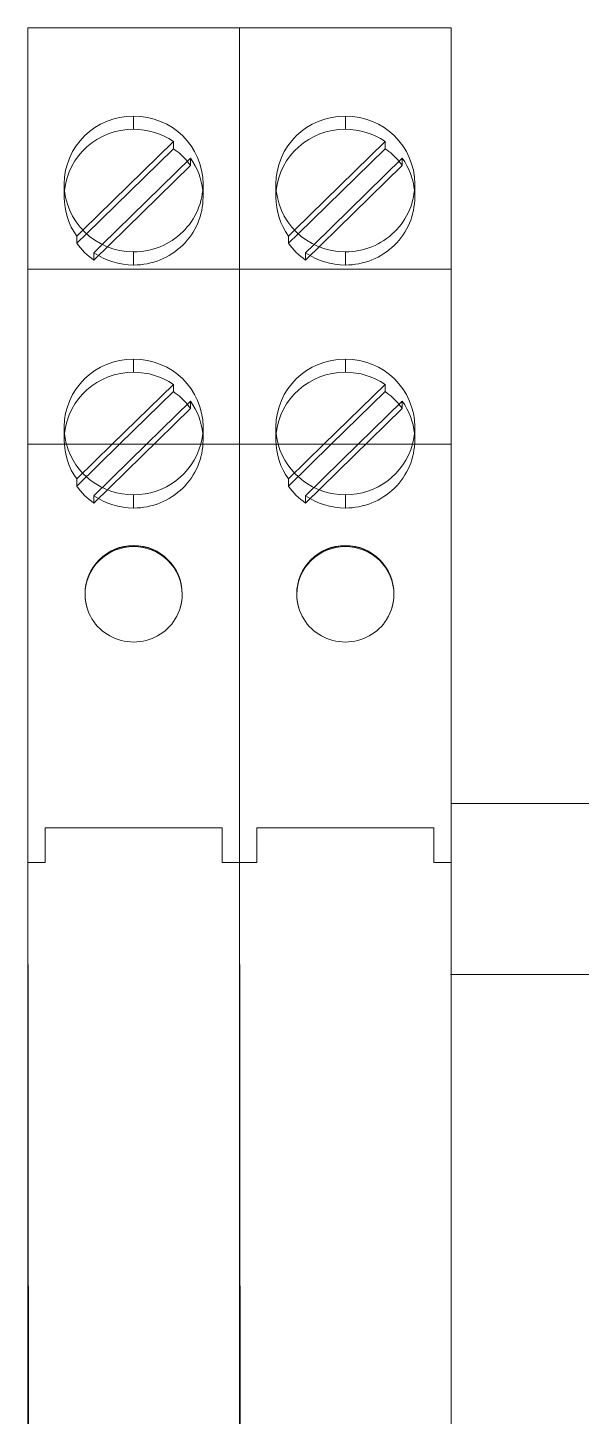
# Model space of a CAD drawing. Header units: millimetres. Extents: x 1359 to 3577, y 1336 to 3557.
# Drawn here: x 3059.25 to 3075.2, y 2521.56 to 2561.56 of the extents above; entities that cross this region are included whole.
import ezdxf

# ---------------------------------------------------------------- set-up
doc = ezdxf.new("R2010")
doc.units = ezdxf.units.MM
doc.layers.add('000-PI-Oprema', color=30, linetype='Continuous', lineweight=5)
doc.layers.add('002-PI-Kabelska kanalica', color=150, linetype='Continuous')

msp = doc.modelspace()

# ---------------------------------------------------------------- linework, layer by layer
at = {"layer": '000-PI-Oprema', "color": 0, "linetype": 'ByBlock', "lineweight": 0}
for p, q in [((3059.252, 2561.556), (3065.352, 2561.556)), ((3059.252, 2555.101), (3059.252, 2561.556)), ((3059.252, 2561.556), (3059.252, 2561.556)), ((3059.252, 2561.556), (3059.252, 2561.556)), ((3059.252, 2561.556), (3065.352, 2561.556)), ((3059.252, 2555.101), (3059.252, 2561.556)), ((3059.252, 2561.556), (3059.252, 2561.556)), ((3059.252, 2561.556), (3059.252, 2561.556)), ((3065.352, 2561.556), (3065.352, 2561.556)), ((3065.352, 2561.556), (3065.352, 2561.556)), ((3065.352, 2561.556), (3065.352, 2561.556)), ((3065.352, 2555.101), (3065.352, 2561.556)), ((3065.352, 2561.556), (3065.352, 2561.556)), ((3065.352, 2561.556), (3065.352, 2561.556)), ((3065.352, 2561.556), (3065.352, 2561.556)), ((3065.352, 2555.101), (3065.352, 2561.556)), ((3065.352, 2561.556), (3071.452, 2561.556)), ((3065.352, 2555.101), (3065.352, 2561.556)), ((3065.352, 2561.556), (3065.352, 2561.556)), ((3065.352, 2561.556), (3065.352, 2561.556)), ((3065.352, 2561.556), (3065.352, 2561.556)), ((3065.352, 2561.556), (3071.452, 2561.556)), ((3065.352, 2555.101), (3065.352, 2561.556)), ((3065.352, 2561.556), (3065.352, 2561.556)), ((3065.352, 2561.556), (3065.352, 2561.556)), ((3065.352, 2561.556), (3065.352, 2561.556)), ((3071.452, 2561.556), (3071.452, 2561.556)), ((3071.452, 2561.556), (3071.452, 2561.556)), ((3071.452, 2561.556), (3071.452, 2561.556)), ((3071.452, 2555.101), (3071.452, 2561.556)), ((3071.452, 2561.556), (3071.452, 2561.556)), ((3071.452, 2561.556), (3071.452, 2561.556)), ((3071.452, 2561.556), (3071.452, 2561.556)), ((3071.452, 2555.101), (3071.452, 2561.556)), ((3065.352, 2560.711), (3065.352, 2561.156)), ((3065.352, 2560.711), (3065.352, 2561.156)), ((3071.452, 2560.711), (3071.452, 2561.156)), ((3071.452, 2560.711), (3071.452, 2561.156)), ((3059.252, 2560.056), (3059.252, 2560.056)), ((3059.252, 2560.056), (3059.252, 2560.056)), ((3065.352, 2560.056), (3065.352, 2560.056)), ((3065.352, 2560.056), (3065.352, 2560.056)), ((3062.302, 2559.013), (3062.302, 2558.634)), ((3065.352, 2557.993), (3065.352, 2558.869)), ((3065.352, 2557.993), (3065.352, 2558.869)), ((3068.402, 2559.013), (3068.402, 2558.634)), ((3071.452, 2557.993), (3071.452, 2558.869)), ((3071.452, 2557.993), (3071.452, 2558.869)), ((3063.447, 2558.281), (3060.835, 2555.727)), ((3060.941, 2555.623), (3063.447, 2558.073)), ((3063.447, 2558.281), (3063.447, 2558.073)), ((3069.547, 2558.281), (3066.935, 2555.727)), ((3067.041, 2555.623), (3069.547, 2558.073)), ((3069.547, 2558.281), (3069.547, 2558.073)), ((3061.4, 2555.311), (3063.942, 2557.797)), ((3063.942, 2557.797), (3063.942, 2557.589)), ((3067.5, 2555.311), (3070.042, 2557.797)), ((3070.042, 2557.797), (3070.042, 2557.589)), ((3063.942, 2557.589), (3061.157, 2554.865)), ((3070.042, 2557.589), (3067.257, 2554.865)), ((3060.302, 2556.677), (3060.302, 2557.057)), ((3064.302, 2556.677), (3064.302, 2557.057)), ((3066.402, 2556.677), (3066.402, 2557.057)), ((3070.402, 2556.677), (3070.402, 2557.057)), ((3060.835, 2555.727), (3060.662, 2555.557)), ((3060.662, 2555.35), (3060.941, 2555.623)), ((3066.935, 2555.727), (3066.762, 2555.557)), ((3066.762, 2555.35), (3067.041, 2555.623)), ((3060.662, 2555.557), (3060.662, 2555.35)), ((3061.157, 2555.073), (3061.4, 2555.311)), ((3066.762, 2555.557), (3066.762, 2555.35)), ((3067.257, 2555.073), (3067.5, 2555.311)), ((3059.252, 2554.556), (3059.252, 2555.101)), ((3059.252, 2554.556), (3059.252, 2555.101)), ((3061.157, 2555.073), (3061.157, 2554.865)), ((3062.302, 2555.101), (3062.302, 2554.721)), ((3065.352, 2554.556), (3065.352, 2555.101)), ((3065.352, 2554.556), (3065.352, 2555.101)), ((3065.352, 2554.556), (3065.352, 2555.101)), ((3065.352, 2554.556), (3065.352, 2555.101)), ((3067.257, 2555.073), (3067.257, 2554.865)), ((3068.402, 2555.101), (3068.402, 2554.721)), ((3071.452, 2554.556), (3071.452, 2555.101)), ((3071.452, 2554.556), (3071.452, 2555.101)), ((3059.252, 2554.605), (3065.352, 2554.605)), ((3059.252, 2554.556), (3059.252, 2554.556)), ((3059.252, 2554.556), (3059.252, 2549.556)), ((3059.252, 2554.556), (3059.252, 2554.556)), ((3059.252, 2554.556), (3059.252, 2549.556)), ((3065.352, 2554.605), (3071.452, 2554.605)), ((3065.352, 2554.556), (3065.352, 2554.556)), ((3065.352, 2549.556), (3065.352, 2554.556)), ((3065.352, 2554.556), (3065.352, 2554.556)), ((3065.352, 2549.556), (3065.352, 2554.556)), ((3065.352, 2554.556), (3065.352, 2554.556)), ((3065.352, 2554.556), (3065.352, 2549.556)), ((3065.352, 2554.556), (3065.352, 2554.556)), ((3065.352, 2554.556), (3065.352, 2549.556)), ((3071.452, 2554.556), (3071.452, 2554.556)), ((3071.452, 2549.556), (3071.452, 2554.556)), ((3071.452, 2554.556), (3071.452, 2554.556)), ((3071.452, 2549.556), (3071.452, 2554.556)), ((3062.302, 2552.013), (3062.302, 2551.634)), ((3068.402, 2552.013), (3068.402, 2551.634)), ((3065.352, 2550.993), (3065.352, 2551.865)), ((3065.352, 2550.993), (3065.352, 2551.865)), ((3071.452, 2550.993), (3071.452, 2551.865)), ((3071.452, 2550.993), (3071.452, 2551.865)), ((3063.447, 2551.281), (3061.683, 2549.556)), ((3063.447, 2551.281), (3063.447, 2551.073)), ((3069.547, 2551.281), (3067.783, 2549.556)), ((3069.547, 2551.281), (3069.547, 2551.073)), ((3061.896, 2549.556), (3063.447, 2551.073)), ((3067.996, 2549.556), (3069.547, 2551.073)), ((3063.942, 2550.589), (3061.157, 2547.865)), ((3062.673, 2549.556), (3063.942, 2550.797)), ((3063.942, 2550.797), (3063.942, 2550.589)), ((3070.042, 2550.589), (3067.257, 2547.865)), ((3068.773, 2549.556), (3070.042, 2550.797)), ((3070.042, 2550.797), (3070.042, 2550.589)), ((3060.302, 2549.677), (3060.302, 2550.057)), ((3064.302, 2549.677), (3064.302, 2550.057)), ((3066.402, 2549.677), (3066.402, 2550.057)), ((3070.402, 2549.677), (3070.402, 2550.057)), ((3059.252, 2549.556), (3065.352, 2549.556)), ((3059.252, 2539.206), (3059.252, 2549.556)), ((3059.252, 2549.556), (3059.252, 2549.556)), ((3059.252, 2539.206), (3059.252, 2549.556)), ((3059.252, 2549.556), (3059.252, 2549.556)), ((3060.662, 2548.35), (3061.896, 2549.556)), ((3061.683, 2549.556), (3060.662, 2548.557)), ((3061.157, 2548.073), (3062.673, 2549.556)), ((3065.352, 2549.556), (3065.352, 2549.556)), ((3065.352, 2539.206), (3065.352, 2549.556)), ((3065.352, 2549.556), (3065.352, 2549.556)), ((3065.352, 2539.206), (3065.352, 2549.556)), ((3065.352, 2549.556), (3071.452, 2549.556)), ((3065.352, 2539.206), (3065.352, 2549.556)), ((3065.352, 2549.556), (3065.352, 2549.556)), ((3065.352, 2539.206), (3065.352, 2549.556)), ((3065.352, 2549.556), (3065.352, 2549.556)), ((3066.762, 2548.35), (3067.996, 2549.556)), ((3067.783, 2549.556), (3066.762, 2548.557)), ((3067.257, 2548.073), (3068.773, 2549.556)), ((3071.452, 2549.556), (3071.452, 2549.556)), ((3071.452, 2539.206), (3071.452, 2549.556)), ((3071.452, 2549.556), (3071.452, 2549.556)), ((3071.452, 2539.206), (3071.452, 2549.556)), ((3060.662, 2548.557), (3060.662, 2548.35)), ((3066.762, 2548.557), (3066.762, 2548.35)), ((3061.157, 2548.073), (3061.157, 2547.865)), ((3062.302, 2548.101), (3062.302, 2547.721)), ((3067.257, 2548.073), (3067.257, 2547.865)), ((3068.402, 2548.101), (3068.402, 2547.721)), ((3060.902, 2545.233), (3060.902, 2545.242)), ((3063.702, 2545.233), (3063.702, 2545.242)), ((3067.002, 2545.233), (3067.002, 2545.242)), ((3069.802, 2545.233), (3069.802, 2545.242)), ((3059.277, 2513.005), (3059.252, 2539.206)), ((3059.277, 2513.005), (3059.252, 2539.206)), ((3065.352, 2537.506), (3065.352, 2539.206)), ((3065.352, 2537.506), (3065.352, 2539.206)), ((3065.377, 2513.005), (3065.352, 2539.206)), ((3065.377, 2513.005), (3065.352, 2539.206)), ((3071.452, 2537.506), (3071.452, 2539.206)), ((3071.452, 2537.506), (3071.452, 2539.206)), ((3059.252, 2538.556), (3059.252, 2538.556)), ((3059.252, 2538.556), (3059.252, 2538.556)), ((3059.752, 2538.506), (3064.852, 2538.506)), ((3059.752, 2538.506), (3059.752, 2538.506)), ((3059.752, 2538.506), (3059.752, 2537.506)), ((3064.852, 2538.506), (3064.852, 2538.506)), ((3064.852, 2538.506), (3064.852, 2537.506)), ((3065.352, 2538.556), (3065.352, 2538.556)), ((3065.352, 2538.556), (3065.352, 2538.556)), ((3065.352, 2538.556), (3065.352, 2538.556)), ((3065.352, 2538.556), (3065.352, 2538.556)), ((3065.852, 2538.506), (3070.952, 2538.506)), ((3065.852, 2538.506), (3065.852, 2538.506)), ((3065.852, 2538.506), (3065.852, 2537.506)), ((3070.952, 2538.506), (3070.952, 2538.506)), ((3070.952, 2538.506), (3070.952, 2537.506)), ((3071.452, 2538.556), (3071.452, 2538.556)), ((3071.452, 2538.556), (3071.452, 2538.556)), ((3059.252, 2537.756), (3059.252, 2537.756)), ((3059.252, 2537.756), (3059.252, 2537.756)), ((3065.352, 2537.756), (3065.352, 2537.756)), ((3065.352, 2537.756), (3065.352, 2537.756)), ((3065.352, 2537.756), (3065.352, 2537.756)), ((3065.352, 2537.756), (3065.352, 2537.756)), ((3071.452, 2537.756), (3071.452, 2537.756)), ((3071.452, 2537.756), (3071.452, 2537.756)), ((3059.252, 2537.506), (3059.252, 2511.206)), ((3059.252, 2537.506), (3059.252, 2511.206)), ((3059.252, 2537.506), (3059.252, 2537.506)), ((3059.752, 2537.506), (3059.252, 2537.506)), ((3059.252, 2537.506), (3059.252, 2537.506)), ((3059.752, 2537.506), (3059.752, 2537.506)), ((3064.852, 2537.506), (3064.852, 2537.506)), ((3065.352, 2537.506), (3064.852, 2537.506)), ((3065.352, 2537.506), (3065.352, 2537.506)), ((3065.352, 2537.506), (3065.352, 2511.206)), ((3065.352, 2537.506), (3065.352, 2537.506)), ((3065.352, 2537.506), (3065.352, 2511.206)), ((3065.352, 2537.506), (3065.352, 2537.506)), ((3065.852, 2537.506), (3065.352, 2537.506)), ((3065.352, 2537.506), (3065.352, 2537.506)), ((3065.852, 2537.506), (3065.852, 2537.506)), ((3070.952, 2537.506), (3070.952, 2537.506)), ((3071.452, 2537.506), (3070.952, 2537.506)), ((3071.452, 2537.506), (3071.452, 2537.506)), ((3071.452, 2537.506), (3071.452, 2511.206)), ((3071.452, 2537.506), (3071.452, 2537.506)), ((3071.452, 2537.506), (3071.452, 2511.206)), ((3059.252, 2536.797), (3059.252, 2536.797)), ((3059.252, 2536.797), (3059.252, 2536.797)), ((3065.352, 2536.797), (3065.352, 2536.797)), ((3065.352, 2536.797), (3065.352, 2536.797)), ((3065.352, 2536.797), (3065.352, 2536.797)), ((3065.352, 2536.797), (3065.352, 2536.797)), ((3071.452, 2536.797), (3071.452, 2536.797)), ((3071.452, 2536.797), (3071.452, 2536.797))]:
    msp.add_line(p, q, dxfattribs=at)
for centre in [(3062.302, 2545.242), (3068.402, 2545.242)]:
    msp.add_arc(centre, 1.4, 0, 180, dxfattribs=at)
for centre, major_axis, ratio, start_param, end_param in [((3062.302, 2557.057), (-2, 0), 0.978148, -1.570796, 0), ((3062.302, 2557.057), (-2, 0), 0.978148, 3.141593, 4.712389), ((3068.402, 2557.057), (-2, 0), 0.978148, -1.570796, 0), ((3068.402, 2557.057), (-2, 0), 0.978148, 3.141593, 4.712389), ((3062.302, 2556.677), (-2, 0), 0.978148, -1.570796, -0.097132), ((3062.302, 2556.677), (-2, 0), 0.978148, -2.180289, -1.570796), ((3068.402, 2556.677), (-2, 0), 0.978148, -1.570796, -0.097132), ((3068.402, 2556.677), (-2, 0), 0.978148, -2.180289, -1.570796), ((3062.302, 2556.469), (2, 0), 0.978148, 0.685382, 0.961304), ((3068.402, 2556.469), (2, 0), 0.978148, 0.685382, 0.961304), ((3062.302, 2556.469), (2, 0), 0.978148, 0.609492, 0.685382), ((3062.302, 2556.677), (-2, 0), 0.978148, -3.044461, -2.5321), ((3068.402, 2556.469), (2, 0), 0.978148, 0.609492, 0.685382), ((3068.402, 2556.677), (-2, 0), 0.978148, -3.044461, -2.5321), ((3062.302, 2557.057), (-2, 0), 0.978148, 0, 1.570796), ((3062.302, 2556.677), (-2, 0), 0.978148, -0.097132, 0), ((3062.302, 2557.057), (-2, 0), 0.978148, 1.570796, 3.141593), ((3062.302, 2556.677), (-2, 0), 0.978148, 3.141593, 3.238724), ((3068.402, 2557.057), (-2, 0), 0.978148, 0, 1.570796), ((3068.402, 2556.677), (-2, 0), 0.978148, -0.097132, 0), ((3068.402, 2557.057), (-2, 0), 0.978148, 1.570796, 3.141593), ((3068.402, 2556.677), (-2, 0), 0.978148, 3.141593, 3.238724), ((3062.302, 2556.677), (-2, 0), 0.978148, 0, 0.609492), ((3062.302, 2556.677), (-2, 0), 0.978148, 1.570796, 3.141593), ((3068.402, 2556.677), (-2, 0), 0.978148, 0, 0.609492), ((3068.402, 2556.677), (-2, 0), 0.978148, 1.570796, 3.141593), ((3062.302, 2556.469), (2, 0), 0.978148, -2.5321, -2.180289), ((3068.402, 2556.469), (2, 0), 0.978148, -2.5321, -2.180289), ((3062.302, 2556.677), (-2, 0), 0.978148, 0.961304, 1.570796), ((3068.402, 2556.677), (-2, 0), 0.978148, 0.961304, 1.570796), ((3062.302, 2550.057), (-2, 0), 0.978148, -1.570796, 0), ((3062.302, 2550.057), (-2, 0), 0.978148, 3.141593, 4.712389), ((3068.402, 2550.057), (-2, 0), 0.978148, -1.570796, 0), ((3068.402, 2550.057), (-2, 0), 0.978148, 3.141593, 4.712389), ((3062.302, 2549.677), (-2, 0), 0.978148, -1.570796, -0.097132), ((3062.302, 2549.677), (-2, 0), 0.978148, -2.180289, -1.570796), ((3068.402, 2549.677), (-2, 0), 0.978148, -1.570796, -0.097132), ((3068.402, 2549.677), (-2, 0), 0.978148, -2.180289, -1.570796), ((3062.302, 2549.469), (2, 0), 0.978148, 0.685382, 0.961304), ((3068.402, 2549.469), (2, 0), 0.978148, 0.685382, 0.961304), ((3062.302, 2549.469), (2, 0), 0.978148, 0.609492, 0.685382), ((3062.302, 2549.677), (-2, 0), 0.978148, -3.044461, -2.5321), ((3068.402, 2549.469), (2, 0), 0.978148, 0.609492, 0.685382), ((3068.402, 2549.677), (-2, 0), 0.978148, -3.044461, -2.5321), ((3062.302, 2550.057), (-2, 0), 0.978148, 0, 0.258728), ((3062.302, 2550.057), (-2, 0), 0.978148, 2.882864, 3.141593), ((3068.402, 2550.057), (-2, 0), 0.978148, 0, 0.258728), ((3068.402, 2550.057), (-2, 0), 0.978148, 2.882864, 3.141593), ((3062.302, 2549.677), (-2, 0), 0.978148, -0.097132, 0), ((3062.302, 2549.677), (-2, 0), 0.978148, 0, 0.609492), ((3062.302, 2549.677), (-2, 0), 0.978148, 1.570796, 3.141593), ((3062.302, 2549.677), (-2, 0), 0.978148, 3.141593, 3.238724), ((3068.402, 2549.677), (-2, 0), 0.978148, -0.097132, 0), ((3068.402, 2549.677), (-2, 0), 0.978148, 0, 0.609492), ((3068.402, 2549.677), (-2, 0), 0.978148, 1.570796, 3.141593), ((3068.402, 2549.677), (-2, 0), 0.978148, 3.141593, 3.238724), ((3062.302, 2550.057), (-2, 0), 0.978148, 0.258728, 1.570796), ((3062.302, 2550.057), (-2, 0), 0.978148, 1.570796, 2.882864), ((3068.402, 2550.057), (-2, 0), 0.978148, 0.258728, 1.570796), ((3068.402, 2550.057), (-2, 0), 0.978148, 1.570796, 2.882864), ((3062.302, 2549.469), (2, 0), 0.978148, -2.5321, -2.180289), ((3062.302, 2549.677), (-2, 0), 0.978148, 0.961304, 1.570796), ((3068.402, 2549.469), (2, 0), 0.978148, -2.5321, -2.180289), ((3068.402, 2549.677), (-2, 0), 0.978148, 0.961304, 1.570796), ((3062.302, 2545.233), (-1.4, 0), 0.982559, -1.570796, 0.003609), ((3062.302, 2545.242), (1.4, 0), 0.994522, 1.570796, 3.141593), ((3062.302, 2545.242), (1.4, 0), 0.994522, 0, 1.570796), ((3062.302, 2545.233), (-1.4, 0), 0.982559, 3.141538, 4.712389), ((3068.402, 2545.233), (-1.4, 0), 0.982559, -1.570796, 0.003609), ((3068.402, 2545.242), (1.4, 0), 0.994522, 1.570796, 3.141593), ((3068.402, 2545.242), (1.4, 0), 0.994522, 0, 1.570796), ((3068.402, 2545.233), (-1.4, 0), 0.982559, 3.141538, 4.712389), ((3062.302, 2545.242), (1.4, 0), 0.994522, 3.141593, 3.68285), ((3062.302, 2545.233), (-1.4, 0), 0.982559, 0.003609, 0.541258), ((3062.302, 2545.242), (1.4, 0), 0.994522, -0.541258, 0), ((3062.302, 2545.233), (-1.4, 0), 0.982559, 2.600335, 3.141538), ((3068.402, 2545.242), (1.4, 0), 0.994522, 3.141593, 3.68285), ((3068.402, 2545.233), (-1.4, 0), 0.982559, 0.003609, 0.541258), ((3068.402, 2545.242), (1.4, 0), 0.994522, -0.541258, 0), ((3068.402, 2545.233), (-1.4, 0), 0.982559, 2.600335, 3.141538), ((3062.302, 2545.224), (-1.398, 0), 0.976187, 0.538389, 2.603204), ((3068.402, 2545.224), (-1.398, 0), 0.976187, 0.538389, 2.603204)]:
    msp.add_ellipse(centre, major_axis=major_axis, ratio=ratio, start_param=start_param, end_param=end_param, dxfattribs=at)
at = {"layer": '002-PI-Kabelska kanalica', "color": 0, "linetype": 'ByBlock', "lineweight": 0, "ltscale": 0.25}
for p, q in [((3071.452, 2539.206), (3081.834, 2539.206)), ((3071.427, 2534.279), (3081.834, 2534.279))]:
    msp.add_line(p, q, dxfattribs=at)

doc.saveas('drawing.dxf')
